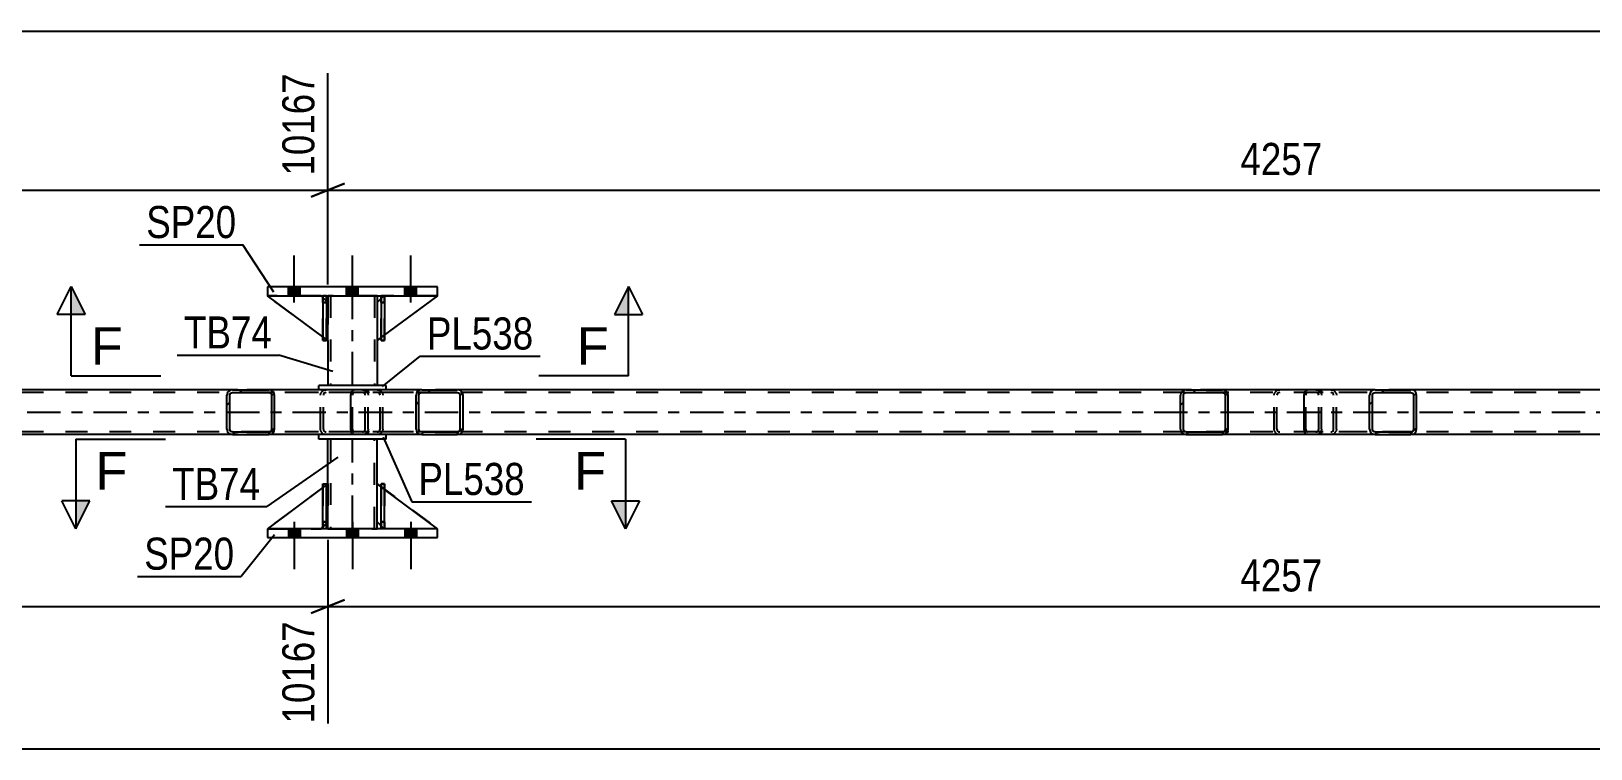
# Model space of a CAD drawing. Header units: millimetres. Extents: x -45 to 796, y -418 to 176.
# Drawn here: x 423.4 to 562.6, y -243.1 to -179.1 of the extents above; entities that cross this region are included whole.
import ezdxf

# ---------------------------------------------------------------- set-up
doc = ezdxf.new("R2010")
doc.units = ezdxf.units.MM
doc.linetypes.add('DXK_LINE_DOT2', pattern=[3.9198, 1.9599, -1.9599])
doc.linetypes.add('DXK_LINE_DOT3', pattern=[5.9187, 2.979, -0.9799, 0.9799, -0.9799])
doc.styles.add('Arial', font='ARIAL.TTF', dxfattribs={"height": 0.2})
doc.styles.add('Arial Narrow', font='ARIALN.TTF', dxfattribs={"height": 0.2})

# ---------------------------------------------------------------- blocks, each defined once
blk = doc.blocks.new('Part-122568648-7003 - 6955')
at = {"linetype": 'Continuous'}
h = blk.add_hatch(dxfattribs=at)
h.set_pattern_fill('', scale=0.7, style=0, pattern_type=0)
h.set_pattern_definition([(45, (445.0896, -211.3742), (-1.57154, 1.57154), [])])
h.paths.add_polyline_path([(445.13, -211.56), (445.09, -211.37), (444.98, -211.22), (444.81, -211.11), (444.62, -211.08), (441.38, -211.08), (441.19, -211.11), (441.02, -211.22), (440.91, -211.37), (440.87, -211.56), (440.87, -214.6), (440.91, -214.78), (441.02, -214.94), (441.19, -215.04), (441.38, -215.08), (444.62, -215.08), (444.81, -215.04), (444.98, -214.94), (445.09, -214.78), (445.13, -214.6)])
h.paths.add_polyline_path([(444.85, -214.69), (444.8, -214.77), (444.72, -214.82), (444.62, -214.84), (441.38, -214.84), (441.28, -214.82), (441.2, -214.77), (441.15, -214.69), (441.13, -214.6), (441.13, -211.56), (441.15, -211.47), (441.2, -211.39), (441.28, -211.34), (441.38, -211.32), (444.62, -211.32), (444.72, -211.34), (444.8, -211.39), (444.85, -211.47), (444.87, -211.56), (444.87, -214.6)])
at = {"color": 2, "linetype": 'Continuous'}
for p, q in [((440.91, -211.37), (440.87, -211.56)), ((440.87, -214.6), (440.87, -211.56)), ((441.13, -211.56), (441.15, -211.47)), ((441.13, -214.6), (441.13, -211.56)), ((441.15, -211.47), (441.2, -211.39)), ((441.38, -211.08), (441.19, -211.11)), ((441.2, -211.39), (441.28, -211.34)), ((441.28, -211.34), (441.38, -211.32)), ((441.38, -211.08), (444.62, -211.08)), ((441.38, -211.32), (444.62, -211.32)), ((452.2, -211.08), (444.62, -211.08)), ((444.81, -211.11), (444.62, -211.08)), ((444.62, -211.32), (444.72, -211.34)), ((444.72, -211.34), (444.8, -211.39)), ((444.8, -211.39), (444.85, -211.47)), ((444.85, -211.47), (444.87, -211.56)), ((444.87, -214.6), (444.87, -211.56)), ((445.13, -211.56), (445.09, -211.37)), ((445.13, -214.6), (445.13, -211.56)), ((440.87, -214.6), (440.91, -214.78)), ((441.15, -214.69), (441.13, -214.6)), ((441.2, -214.77), (441.15, -214.69)), ((441.19, -215.04), (441.38, -215.08)), ((441.28, -214.82), (441.2, -214.77)), ((441.38, -214.84), (441.28, -214.82)), ((441.38, -214.84), (444.62, -214.84)), ((441.38, -215.08), (444.62, -215.08)), ((444.72, -214.82), (444.62, -214.84)), ((444.62, -215.08), (444.81, -215.04)), ((452.2, -215.08), (444.62, -215.08)), ((444.8, -214.77), (444.72, -214.82)), ((444.85, -214.69), (444.8, -214.77)), ((444.87, -214.6), (444.85, -214.69)), ((445.09, -214.78), (445.13, -214.6))]:
    blk.add_line(p, q, dxfattribs=at)
at = {"color": 7, "linetype": 'DXK_LINE_DOT2'}
for p, q in [((444.62, -211.08), (441.38, -211.08)), ((452.97, -211.32), (441.38, -211.32)), ((449.22, -211.56), (449.26, -211.37)), ((449.22, -214.6), (449.22, -211.56)), ((449.5, -211.47), (449.48, -211.56)), ((449.48, -214.6), (449.48, -211.56)), ((449.55, -211.39), (449.5, -211.47)), ((449.54, -211.11), (449.73, -211.08)), ((449.63, -211.34), (449.55, -211.39)), ((449.73, -211.32), (449.63, -211.34)), ((452.97, -211.08), (452.2, -211.08)), ((452.97, -211.08), (453.16, -211.11)), ((453.06, -211.34), (452.97, -211.32)), ((453.15, -211.39), (453.06, -211.34)), ((453.2, -211.47), (453.15, -211.39)), ((453.22, -211.56), (453.2, -211.47)), ((453.22, -214.6), (453.22, -211.56)), ((453.44, -211.37), (453.48, -211.56)), ((453.48, -214.6), (453.48, -211.56)), ((452.97, -214.84), (441.38, -214.84)), ((444.62, -215.08), (441.38, -215.08)), ((449.26, -214.78), (449.22, -214.6)), ((449.48, -214.6), (449.5, -214.69)), ((449.5, -214.69), (449.55, -214.77)), ((449.73, -215.08), (449.54, -215.04)), ((449.55, -214.77), (449.57, -214.78)), ((449.57, -214.78), (449.63, -214.82)), ((449.63, -214.82), (449.73, -214.84)), ((452.97, -215.08), (452.2, -215.08)), ((452.97, -214.84), (453.06, -214.82)), ((453.16, -215.04), (452.97, -215.08)), ((453.06, -214.82), (453.15, -214.77)), ((453.15, -214.77), (453.2, -214.69)), ((453.2, -214.69), (453.22, -214.6)), ((453.48, -214.6), (453.44, -214.78))]:
    blk.add_line(p, q, dxfattribs=at)
at = {"color": 2, "linetype": 'Continuous'}
for centre, start, end in [((441.36, -211.58), 110.7583, 155.68), ((444.64, -211.58), 24.32, 69.2417), ((441.36, -214.58), 204.32, 249.2417), ((444.64, -214.58), 290.7583, 335.68)]:
    blk.add_arc(centre, 0.496, start, end, dxfattribs=at)
at = {"color": 7, "linetype": 'DXK_LINE_DOT2'}
for centre, start, end in [((449.71, -211.58), 110.7583, 155.68), ((452.99, -211.58), 24.32, 69.2417), ((449.71, -214.58), 204.32, 249.2417), ((452.99, -214.58), 290.7583, 335.68)]:
    blk.add_arc(centre, 0.496, start, end, dxfattribs=at)
blk = doc.blocks.new('Part-122568648-7134 - 6955')
at = {"color": 2, "linetype": 'Continuous'}
for p, q in [((459.68, -201.88), (444.48, -201.88)), ((444.48, -201.88), (444.48, -202.68)), ((459.68, -202.68), (459.68, -201.88)), ((444.48, -202.68), (459.68, -202.68))]:
    blk.add_line(p, q, dxfattribs=at)
blk = doc.blocks.new('Bolt-122568648-7006 - 6955')
at = {"linetype": 'Continuous'}
for points in [[(446.36, -202.68), (447.4, -202.68), (447.4, -201.88), (446.36, -201.88)], [(446.36, -202.68), (447.4, -202.68), (447.4, -201.88), (446.36, -201.88)], [(446.36, -202.68), (447.4, -202.68), (447.4, -201.88), (446.36, -201.88)], [(451.56, -202.68), (452.6, -202.68), (452.6, -201.88), (451.56, -201.88)], [(451.56, -202.68), (452.6, -202.68), (452.6, -201.88), (451.56, -201.88)], [(456.76, -202.68), (457.8, -202.68), (457.8, -201.88), (456.76, -201.88)], [(456.76, -202.68), (457.8, -202.68), (457.8, -201.88), (456.76, -201.88)], [(456.76, -202.68), (457.8, -202.68), (457.8, -201.88), (456.76, -201.88)]]:
    blk.add_hatch(color=1, dxfattribs=at).paths.add_polyline_path(points)
at = {"color": 1, "linetype": 'Continuous'}
for p, q in [((446.88, -203.28), (446.88, -199.08)), ((446.88, -203.28), (446.88, -199.08)), ((446.88, -203.28), (446.88, -199.08)), ((452.08, -203.28), (452.08, -199.08)), ((452.08, -203.28), (452.08, -199.08)), ((457.28, -203.28), (457.28, -199.08)), ((457.28, -203.28), (457.28, -199.08)), ((457.28, -203.28), (457.28, -199.08)), ((446.36, -202.68), (446.36, -201.88)), ((446.36, -202.68), (446.36, -201.88)), ((446.36, -202.68), (446.36, -201.88)), ((447.4, -202.68), (447.4, -201.88)), ((447.4, -202.68), (447.4, -201.88)), ((447.4, -202.68), (447.4, -201.88)), ((451.56, -202.68), (451.56, -201.88)), ((451.56, -202.68), (451.56, -201.88)), ((452.6, -202.68), (452.6, -201.88)), ((452.6, -202.68), (452.6, -201.88)), ((456.76, -202.68), (456.76, -201.88)), ((456.76, -202.68), (456.76, -201.88)), ((456.76, -202.68), (456.76, -201.88)), ((457.8, -202.68), (457.8, -201.88)), ((457.8, -202.68), (457.8, -201.88)), ((457.8, -202.68), (457.8, -201.88))]:
    blk.add_line(p, q, dxfattribs=at)
blk = doc.blocks.new('Part-122568648-7135 - 6955')
at = {"color": 2, "linetype": 'Continuous'}
for p, q in [((449.75, -202.68), (449.43, -202.68)), ((449.43, -202.68), (449.43, -206.68)), ((449.75, -202.68), (449.75, -202.68)), ((449.75, -202.68), (449.75, -206.68)), ((449.75, -206.68), (449.43, -206.68))]:
    blk.add_line(p, q, dxfattribs=at)
at = {"color": 7, "linetype": 'DXK_LINE_DOT2'}
for p, q in [((449.43, -203.28), (449.43, -202.68)), ((449.75, -203.28), (449.43, -203.28)), ((449.43, -203.28), (449.43, -206.68)), ((449.75, -203.28), (449.75, -202.68)), ((449.75, -202.68), (449.75, -202.68)), ((449.75, -206.68), (449.75, -203.28))]:
    blk.add_line(p, q, dxfattribs=at)
blk = doc.blocks.new('Bolt-122568648-7007 - 6955')
at = {"linetype": 'Continuous'}
for points in [[(447.4, -223.48), (446.36, -223.48), (446.36, -224.28), (447.4, -224.28)], [(447.4, -223.48), (446.36, -223.48), (446.36, -224.28), (447.4, -224.28)], [(447.4, -223.48), (446.36, -223.48), (446.36, -224.28), (447.4, -224.28)], [(452.6, -223.48), (451.56, -223.48), (451.56, -224.28), (452.6, -224.28)], [(452.6, -223.48), (451.56, -223.48), (451.56, -224.28), (452.6, -224.28)], [(457.8, -223.48), (456.76, -223.48), (456.76, -224.28), (457.8, -224.28)], [(457.8, -223.48), (456.76, -223.48), (456.76, -224.28), (457.8, -224.28)], [(457.8, -223.48), (456.76, -223.48), (456.76, -224.28), (457.8, -224.28)]]:
    blk.add_hatch(color=1, dxfattribs=at).paths.add_polyline_path(points)
at = {"color": 1, "linetype": 'Continuous'}
for p, q in [((446.36, -223.48), (446.36, -224.28)), ((446.36, -223.48), (446.36, -224.28)), ((446.36, -223.48), (446.36, -224.28)), ((446.88, -222.88), (446.88, -227.08)), ((446.88, -222.88), (446.88, -227.08)), ((446.88, -222.88), (446.88, -227.08)), ((447.4, -223.48), (447.4, -224.28)), ((447.4, -223.48), (447.4, -224.28)), ((447.4, -223.48), (447.4, -224.28)), ((451.56, -223.48), (451.56, -224.28)), ((451.56, -223.48), (451.56, -224.28)), ((452.08, -222.88), (452.08, -227.08)), ((452.08, -222.88), (452.08, -227.08)), ((452.6, -223.48), (452.6, -224.28)), ((452.6, -223.48), (452.6, -224.28)), ((456.76, -223.48), (456.76, -224.28)), ((456.76, -223.48), (456.76, -224.28)), ((456.76, -223.48), (456.76, -224.28)), ((457.28, -222.88), (457.28, -227.08)), ((457.28, -222.88), (457.28, -227.08)), ((457.28, -222.88), (457.28, -227.08)), ((457.8, -223.48), (457.8, -224.28)), ((457.8, -223.48), (457.8, -224.28)), ((457.8, -223.48), (457.8, -224.28))]:
    blk.add_line(p, q, dxfattribs=at)
blk = doc.blocks.new('Part-122568648-7023 - 6955')
at = {"color": 2, "linetype": 'Continuous'}
for p, q in [((454.63, -223.48), (454.63, -219.48)), ((454.63, -219.48), (454.95, -219.48)), ((454.95, -223.48), (454.95, -219.48)), ((454.63, -223.48), (454.63, -223.48)), ((454.95, -223.48), (454.63, -223.48))]:
    blk.add_line(p, q, dxfattribs=at)
at = {"color": 7, "linetype": 'DXK_LINE_DOT2'}
for p, q in [((454.63, -219.48), (454.63, -222.88)), ((454.95, -222.88), (454.95, -219.48)), ((454.63, -222.88), (454.63, -223.48)), ((454.63, -222.88), (454.95, -222.88)), ((454.95, -223.48), (454.95, -222.88)), ((454.95, -223.48), (454.95, -223.48))]:
    blk.add_line(p, q, dxfattribs=at)
blk = doc.blocks.new('Part-122568648-7026 - 6955')
at = {"color": 2, "linetype": 'Continuous'}
for p, q in [((449.43, -219.81), (444.48, -223.48)), ((449.88, -219.48), (449.75, -219.57)), ((449.88, -222.88), (449.88, -219.48)), ((449.43, -223.32), (449.28, -223.48)), ((449.88, -222.88), (449.75, -223)), ((449.88, -222.88), (449.88, -222.88))]:
    blk.add_line(p, q, dxfattribs=at)
at = {"color": 7, "linetype": 'DXK_LINE_DOT2'}
for p, q in [((449.75, -219.57), (449.43, -219.81)), ((449.88, -222.88), (449.88, -219.48)), ((444.48, -223.48), (449.28, -223.48)), ((449.88, -222.88), (449.28, -223.48)), ((449.75, -223), (449.43, -223.32))]:
    blk.add_line(p, q, dxfattribs=at)
blk = doc.blocks.new('Part-122568648-7027 - 6955')
at = {"color": 7, "linetype": 'DXK_LINE_DOT2'}
for p, q in [((454.28, -222.88), (454.28, -219.48)), ((454.28, -219.48), (459.68, -223.48)), ((454.88, -223.48), (454.28, -222.88)), ((459.68, -223.48), (454.88, -223.48))]:
    blk.add_line(p, q, dxfattribs=at)
blk = doc.blocks.new('Part-122568648-7028 - 6955')
at = {"color": 2, "linetype": 'Continuous'}
for p, q in [((454.28, -222.88), (454.28, -219.48)), ((454.63, -219.74), (454.28, -219.48)), ((459.68, -223.48), (454.95, -219.98)), ((454.63, -223.23), (454.28, -222.88))]:
    blk.add_line(p, q, dxfattribs=at)
at = {"color": 7, "linetype": 'DXK_LINE_DOT2'}
for p, q in [((454.95, -219.98), (454.63, -219.74)), ((454.88, -223.48), (454.63, -223.23)), ((459.68, -223.48), (454.88, -223.48)), ((459.68, -223.48), (459.68, -223.48)), ((459.68, -223.48), (459.68, -223.48))]:
    blk.add_line(p, q, dxfattribs=at)
blk = doc.blocks.new('Part-122568648-7106 - 6955')
at = {"color": 7, "linetype": 'DXK_LINE_DOT2'}
for p, q in [((718.48, -211.32), (56.08, -211.32)), ((461.44, -211.08), (441.38, -211.08)), ((546.58, -211.08), (526.52, -211.08)), ((718.48, -214.84), (56.08, -214.84)), ((708.37, -215.08), (185.98, -215.08)), ((461.44, -215.08), (441.38, -215.08)), ((546.58, -215.08), (526.52, -215.08))]:
    blk.add_line(p, q, dxfattribs=at)
at = {"color": 2, "linetype": 'Continuous'}
for p, q in [((441.38, -211.08), (376.31, -211.08)), ((526.52, -211.08), (461.44, -211.08)), ((611.65, -211.08), (546.58, -211.08)), ((441.38, -215.08), (376.31, -215.08)), ((526.52, -215.08), (461.44, -215.08)), ((611.65, -215.08), (546.58, -215.08))]:
    blk.add_line(p, q, dxfattribs=at)
at = {"color": 7, "linetype": 'DXK_LINE_DOT3'}
blk.add_line((56.08, -213.08), (718.48, -213.08), dxfattribs=at)
blk = doc.blocks.new('Part-122568648-7187 - 6955')
at = {"color": 2, "linetype": 'Continuous'}
for p, q in [((449.88, -219.48), (449.88, -215.48)), ((454.28, -219.48), (454.28, -215.48)), ((449.88, -223.48), (449.88, -222.88)), ((454.28, -223.48), (454.28, -222.88))]:
    blk.add_line(p, q, dxfattribs=at)
at = {"color": 7, "linetype": 'DXK_LINE_DOT2'}
for p, q in [((454.28, -215.48), (449.88, -215.48)), ((450.12, -215.48), (450.12, -223.48)), ((454.04, -223.48), (454.04, -215.48)), ((449.88, -222.88), (449.88, -219.48)), ((454.28, -222.88), (454.28, -219.48)), ((449.88, -223.48), (454.28, -223.48))]:
    blk.add_line(p, q, dxfattribs=at)
at = {"color": 7, "linetype": 'DXK_LINE_DOT3'}
blk.add_line((452.08, -223.48), (452.08, -215.48), dxfattribs=at)
blk = doc.blocks.new('Part-122568648-7136 - 6955')
at = {"color": 7, "linetype": 'DXK_LINE_DOT2'}
for p, q in [((449.88, -206.68), (444.48, -202.68)), ((444.48, -202.68), (449.28, -202.68)), ((449.28, -202.68), (449.88, -203.28)), ((449.88, -203.28), (449.28, -202.68)), ((449.88, -203.28), (449.88, -206.68)), ((449.88, -203.28), (449.88, -203.28)), ((449.88, -203.28), (449.88, -206.68))]:
    blk.add_line(p, q, dxfattribs=at)
blk = doc.blocks.new('Part-122568648-7217 - 6955')
at = {"linetype": 'Continuous'}
h = blk.add_hatch(dxfattribs=at)
h.set_pattern_fill('', scale=0.7, style=0, pattern_type=0)
h.set_pattern_definition([(45, (461.9075, -211.3742), (-1.57154, 1.57154), [])])
h.paths.add_polyline_path([(461.95, -211.56), (461.91, -211.37), (461.8, -211.22), (461.64, -211.11), (461.44, -211.08), (458.26, -211.08), (458.07, -211.11), (457.9, -211.22), (457.79, -211.37), (457.76, -211.56), (457.76, -214.6), (457.79, -214.78), (457.9, -214.94), (458.07, -215.04), (458.26, -215.08), (461.44, -215.08), (461.64, -215.04), (461.8, -214.94), (461.91, -214.78), (461.95, -214.6)])
h.paths.add_polyline_path([(461.68, -214.69), (461.62, -214.77), (461.54, -214.82), (461.44, -214.84), (458.26, -214.84), (458.16, -214.82), (458.08, -214.77), (458.03, -214.69), (458.01, -214.6), (458.01, -211.56), (458.03, -211.47), (458.08, -211.39), (458.16, -211.34), (458.26, -211.32), (461.44, -211.32), (461.54, -211.34), (461.62, -211.39), (461.68, -211.47), (461.69, -211.56), (461.69, -214.6)])
at = {"color": 2, "linetype": 'Continuous'}
for p, q in [((451.93, -211.56), (451.95, -211.37)), ((451.93, -214.6), (451.93, -211.56)), ((451.95, -211.37), (452.01, -211.22)), ((452.01, -211.22), (452.1, -211.11)), ((452.1, -211.11), (452.2, -211.08)), ((458.26, -211.08), (452.2, -211.08)), ((457.79, -211.37), (457.76, -211.56)), ((457.76, -214.6), (457.76, -211.56)), ((458.01, -211.56), (458.03, -211.47)), ((458.01, -214.6), (458.01, -211.56)), ((458.03, -211.47), (458.08, -211.39)), ((458.26, -211.08), (458.07, -211.11)), ((458.08, -211.39), (458.16, -211.34)), ((458.16, -211.34), (458.26, -211.32)), ((458.26, -211.08), (461.44, -211.08)), ((458.26, -211.32), (461.44, -211.32)), ((461.64, -211.11), (461.44, -211.08)), ((461.44, -211.32), (461.54, -211.34)), ((461.54, -211.34), (461.62, -211.39)), ((461.62, -211.39), (461.68, -211.47)), ((461.68, -211.47), (461.69, -211.56)), ((461.69, -214.6), (461.69, -211.56)), ((461.95, -211.56), (461.91, -211.37)), ((461.95, -214.6), (461.95, -211.56)), ((451.95, -214.78), (451.93, -214.6)), ((452.01, -214.94), (451.95, -214.78)), ((452.1, -215.04), (452.01, -214.94)), ((452.2, -215.08), (452.1, -215.04)), ((458.26, -215.08), (452.2, -215.08)), ((457.76, -214.6), (457.79, -214.78)), ((458.03, -214.69), (458.01, -214.6)), ((458.08, -214.77), (458.03, -214.69)), ((458.07, -215.04), (458.26, -215.08)), ((458.16, -214.82), (458.08, -214.77)), ((458.26, -214.84), (458.16, -214.82)), ((458.26, -214.84), (461.44, -214.84)), ((458.26, -215.08), (461.44, -215.08)), ((461.54, -214.82), (461.44, -214.84)), ((461.44, -215.08), (461.64, -215.04)), ((461.62, -214.77), (461.54, -214.82)), ((461.68, -214.69), (461.62, -214.77)), ((461.69, -214.6), (461.68, -214.69)), ((461.91, -214.78), (461.95, -214.6))]:
    blk.add_line(p, q, dxfattribs=at)
at = {"color": 7, "linetype": 'DXK_LINE_DOT2'}
for p, q in [((452.08, -211.47), (452.07, -211.56)), ((452.07, -214.6), (452.07, -211.56)), ((452.11, -211.39), (452.08, -211.47)), ((452.15, -211.34), (452.11, -211.39)), ((452.2, -211.32), (452.15, -211.34)), ((461.44, -211.32), (452.2, -211.32)), ((453.48, -211.32), (453.48, -211.08)), ((454.29, -211.08), (454.49, -211.11)), ((454.39, -211.34), (454.29, -211.32)), ((454.47, -211.39), (454.39, -211.34)), ((454.53, -211.47), (454.47, -211.39)), ((454.54, -211.56), (454.53, -211.47)), ((454.54, -214.6), (454.54, -211.56)), ((454.76, -211.37), (454.8, -211.56)), ((454.8, -214.6), (454.8, -211.56)), ((461.44, -211.08), (458.26, -211.08)), ((452.07, -214.6), (452.08, -214.69)), ((452.08, -214.69), (452.11, -214.77)), ((452.11, -214.77), (452.15, -214.82)), ((452.15, -214.82), (452.2, -214.84)), ((461.44, -214.84), (452.2, -214.84)), ((453.48, -215.08), (453.48, -214.84)), ((454.29, -214.84), (454.39, -214.82)), ((454.49, -215.04), (454.29, -215.08)), ((454.39, -214.82), (454.47, -214.77)), ((454.47, -214.77), (454.53, -214.69)), ((454.53, -214.69), (454.54, -214.6)), ((454.8, -214.6), (454.76, -214.78)), ((461.44, -215.08), (458.26, -215.08))]:
    blk.add_line(p, q, dxfattribs=at)
for centre, start, end in [((454.31, -211.57), 23.8494, 68.8059), ((454.31, -214.58), 291.1941, 336.1506)]:
    blk.add_arc(centre, 0.492, start, end, dxfattribs=at)
at = {"color": 2, "linetype": 'Continuous'}
for centre, start, end in [((458.24, -211.57), 111.1941, 156.1506), ((461.46, -211.57), 23.8494, 68.8059), ((458.24, -214.58), 203.8494, 248.8059), ((461.46, -214.58), 291.1941, 336.1506)]:
    blk.add_arc(centre, 0.492, start, end, dxfattribs=at)
blk = doc.blocks.new('Part-122568648-7124 - 6955')
at = {"color": 7, "linetype": 'DXK_LINE_DOT2'}
for p, q in [((449.43, -203.28), (449.43, -202.68)), ((449.43, -202.68), (449.43, -202.68)), ((449.43, -202.68), (449.43, -206.68)), ((449.75, -202.68), (449.43, -202.68)), ((449.43, -206.68), (449.43, -203.28)), ((449.43, -203.28), (449.75, -203.28)), ((449.75, -203.28), (449.75, -202.68)), ((449.75, -206.68), (449.75, -202.68)), ((449.75, -203.28), (449.75, -206.68)), ((449.43, -206.68), (449.75, -206.68))]:
    blk.add_line(p, q, dxfattribs=at)
blk = doc.blocks.new('Part-122568648-7129 - 6955')
at = {"color": 2, "linetype": 'Continuous'}
for p, q in [((444.48, -223.48), (444.48, -224.28)), ((459.68, -223.48), (444.48, -223.48)), ((459.68, -224.28), (459.68, -223.48)), ((444.48, -224.28), (459.68, -224.28))]:
    blk.add_line(p, q, dxfattribs=at)
blk = doc.blocks.new('Part-122568648-7137 - 6955')
at = {"color": 2, "linetype": 'Continuous'}
for p, q in [((449.43, -206.35), (444.48, -202.68)), ((449.43, -202.83), (449.28, -202.68)), ((449.88, -203.28), (449.75, -203.15)), ((449.88, -203.28), (449.88, -203.28)), ((449.88, -206.68), (449.88, -203.28)), ((449.75, -206.58), (449.88, -206.68)), ((449.88, -206.68), (449.88, -206.68))]:
    blk.add_line(p, q, dxfattribs=at)
at = {"color": 7, "linetype": 'DXK_LINE_DOT2'}
for p, q in [((449.28, -202.68), (444.48, -202.68)), ((449.28, -202.68), (449.88, -203.28)), ((449.75, -203.15), (449.43, -202.83)), ((449.88, -203.28), (449.88, -206.68)), ((449.75, -206.58), (449.43, -206.35))]:
    blk.add_line(p, q, dxfattribs=at)
blk = doc.blocks.new('Part-122568648-7138 - 6955')
at = {"color": 7, "linetype": 'DXK_LINE_DOT2'}
for p, q in [((454.88, -202.68), (454.28, -203.28)), ((454.28, -206.68), (459.68, -202.68)), ((454.28, -203.28), (454.28, -206.68)), ((459.68, -202.68), (454.88, -202.68))]:
    blk.add_line(p, q, dxfattribs=at)
blk = doc.blocks.new('Part-122568648-7151 - 6955')
at = {"color": 7, "linetype": 'DXK_LINE_DOT2'}
for p, q in [((449.88, -219.48), (444.48, -223.48)), ((449.88, -222.88), (449.88, -219.48)), ((449.88, -219.48), (449.88, -222.88)), ((444.48, -223.48), (449.28, -223.48)), ((449.28, -223.48), (449.88, -222.88)), ((449.88, -222.88), (449.28, -223.48)), ((449.88, -222.88), (449.88, -222.88))]:
    blk.add_line(p, q, dxfattribs=at)
blk = doc.blocks.new('Part-122568648-7153 - 6955')
at = {"linetype": 'Continuous'}
h = blk.add_hatch(dxfattribs=at)
h.set_pattern_fill('', scale=0.7, style=0, pattern_type=0)
h.set_pattern_definition([(45, (547.0417, -211.3742), (-1.57154, 1.57154), [])])
h.paths.add_polyline_path([(547.08, -211.56), (547.04, -211.37), (546.93, -211.22), (546.77, -211.11), (546.58, -211.08), (543.39, -211.08), (543.2, -211.11), (543.04, -211.22), (542.93, -211.37), (542.89, -211.56), (542.89, -214.6), (542.93, -214.78), (543.04, -214.94), (543.2, -215.04), (543.39, -215.08), (546.58, -215.08), (546.77, -215.04), (546.93, -214.94), (547.04, -214.78), (547.08, -214.6)])
h.paths.add_polyline_path([(546.81, -214.69), (546.75, -214.77), (546.67, -214.82), (546.58, -214.84), (543.39, -214.84), (543.3, -214.82), (543.22, -214.77), (543.16, -214.69), (543.14, -214.6), (543.14, -211.56), (543.16, -211.47), (543.22, -211.39), (543.3, -211.34), (543.39, -211.32), (546.58, -211.32), (546.67, -211.34), (546.75, -211.39), (546.81, -211.47), (546.83, -211.56), (546.83, -214.6)])
at = {"color": 2, "linetype": 'Continuous'}
for p, q in [((537.06, -211.56), (537.09, -211.37)), ((537.06, -214.6), (537.06, -211.56)), ((537.09, -211.37), (537.14, -211.22)), ((537.14, -211.22), (537.23, -211.11)), ((537.23, -211.11), (537.34, -211.08)), ((543.39, -211.08), (537.34, -211.08)), ((542.93, -211.37), (542.89, -211.56)), ((542.89, -214.6), (542.89, -211.56)), ((543.14, -211.56), (543.16, -211.47)), ((543.14, -214.6), (543.14, -211.56)), ((543.16, -211.47), (543.22, -211.39)), ((543.39, -211.08), (543.2, -211.11)), ((543.22, -211.39), (543.3, -211.34)), ((543.3, -211.34), (543.39, -211.32)), ((543.39, -211.08), (546.58, -211.08)), ((543.39, -211.32), (546.58, -211.32)), ((546.77, -211.11), (546.58, -211.08)), ((546.58, -211.32), (546.67, -211.34)), ((546.67, -211.34), (546.75, -211.39)), ((546.75, -211.39), (546.81, -211.47)), ((546.81, -211.47), (546.83, -211.56)), ((546.83, -214.6), (546.83, -211.56)), ((547.08, -211.56), (547.04, -211.37)), ((547.08, -214.6), (547.08, -211.56)), ((537.09, -214.78), (537.06, -214.6)), ((537.14, -214.94), (537.09, -214.78)), ((537.23, -215.04), (537.14, -214.94)), ((537.34, -215.08), (537.23, -215.04)), ((543.39, -215.08), (537.34, -215.08)), ((542.89, -214.6), (542.93, -214.78)), ((543.16, -214.69), (543.14, -214.6)), ((543.22, -214.77), (543.16, -214.69)), ((543.2, -215.04), (543.39, -215.08)), ((543.3, -214.82), (543.22, -214.77)), ((543.39, -214.84), (543.3, -214.82)), ((543.39, -214.84), (546.58, -214.84)), ((543.39, -215.08), (546.58, -215.08)), ((546.67, -214.82), (546.58, -214.84)), ((546.58, -215.08), (546.77, -215.04)), ((546.75, -214.77), (546.67, -214.82)), ((546.81, -214.69), (546.75, -214.77)), ((546.83, -214.6), (546.81, -214.69)), ((547.04, -214.78), (547.08, -214.6))]:
    blk.add_line(p, q, dxfattribs=at)
at = {"color": 7, "linetype": 'DXK_LINE_DOT2'}
for p, q in [((537.21, -211.47), (537.2, -211.56)), ((537.2, -214.6), (537.2, -211.56)), ((537.24, -211.39), (537.21, -211.47)), ((537.28, -211.34), (537.24, -211.39)), ((537.34, -211.32), (537.28, -211.34)), ((546.58, -211.32), (537.34, -211.32)), ((538.61, -211.32), (538.61, -211.08)), ((539.43, -211.08), (539.62, -211.11)), ((539.52, -211.34), (539.43, -211.32)), ((539.6, -211.39), (539.52, -211.34)), ((539.66, -211.47), (539.6, -211.39)), ((539.68, -211.56), (539.66, -211.47)), ((539.68, -214.6), (539.68, -211.56)), ((539.89, -211.37), (539.93, -211.56)), ((539.93, -214.6), (539.93, -211.56)), ((546.58, -211.08), (543.39, -211.08)), ((537.2, -214.6), (537.21, -214.69)), ((537.21, -214.69), (537.24, -214.77)), ((537.24, -214.77), (537.28, -214.82)), ((537.28, -214.82), (537.34, -214.84)), ((546.58, -214.84), (537.34, -214.84)), ((538.61, -215.08), (538.61, -214.84)), ((539.43, -214.84), (539.52, -214.82)), ((539.62, -215.04), (539.43, -215.08)), ((539.52, -214.82), (539.6, -214.77)), ((539.6, -214.77), (539.66, -214.69)), ((539.66, -214.69), (539.68, -214.6)), ((539.93, -214.6), (539.89, -214.78)), ((546.58, -215.08), (543.39, -215.08))]:
    blk.add_line(p, q, dxfattribs=at)
for centre, start, end in [((539.44, -211.57), 23.8494, 68.8059), ((539.44, -214.58), 291.1941, 336.1506)]:
    blk.add_arc(centre, 0.492, start, end, dxfattribs=at)
at = {"color": 2, "linetype": 'Continuous'}
for centre, start, end in [((543.38, -211.57), 111.1941, 156.1506), ((546.59, -211.57), 23.8494, 68.8059), ((543.38, -214.58), 203.8494, 248.8059), ((546.59, -214.58), 291.1941, 336.1506)]:
    blk.add_arc(centre, 0.492, start, end, dxfattribs=at)
blk = doc.blocks.new('Part-122568648-7154 - 6955')
at = {"linetype": 'Continuous'}
h = blk.add_hatch(dxfattribs=at)
h.set_pattern_fill('', scale=0.7, style=0, pattern_type=0)
h.set_pattern_definition([(45, (530.2238, -211.3742), (-1.57154, 1.57154), [])])
h.paths.add_polyline_path([(530.26, -211.56), (530.22, -211.37), (530.11, -211.22), (529.95, -211.11), (529.75, -211.08), (526.52, -211.08), (526.32, -211.11), (526.16, -211.22), (526.04, -211.37), (526.01, -211.56), (526.01, -214.6), (526.04, -214.78), (526.16, -214.94), (526.32, -215.04), (526.52, -215.08), (529.75, -215.08), (529.95, -215.04), (530.11, -214.94), (530.22, -214.78), (530.26, -214.6)])
h.paths.add_polyline_path([(529.99, -214.69), (529.93, -214.77), (529.85, -214.82), (529.75, -214.84), (526.52, -214.84), (526.42, -214.82), (526.34, -214.77), (526.28, -214.69), (526.26, -214.6), (526.26, -211.56), (526.28, -211.47), (526.34, -211.39), (526.42, -211.34), (526.52, -211.32), (529.75, -211.32), (529.85, -211.34), (529.93, -211.39), (529.99, -211.47), (530.01, -211.56), (530.01, -214.6)])
at = {"color": 2, "linetype": 'Continuous'}
for p, q in [((526.04, -211.37), (526.01, -211.56)), ((526.01, -214.6), (526.01, -211.56)), ((526.26, -211.56), (526.28, -211.47)), ((526.26, -214.6), (526.26, -211.56)), ((526.28, -211.47), (526.34, -211.39)), ((526.52, -211.08), (526.32, -211.11)), ((526.34, -211.39), (526.42, -211.34)), ((526.42, -211.34), (526.52, -211.32)), ((526.52, -211.08), (529.75, -211.08)), ((526.52, -211.32), (529.75, -211.32)), ((537.34, -211.08), (529.75, -211.08)), ((529.95, -211.11), (529.75, -211.08)), ((529.75, -211.32), (529.85, -211.34)), ((529.85, -211.34), (529.93, -211.39)), ((529.93, -211.39), (529.99, -211.47)), ((529.99, -211.47), (530.01, -211.56)), ((530.01, -214.6), (530.01, -211.56)), ((530.26, -211.56), (530.22, -211.37)), ((530.26, -214.6), (530.26, -211.56)), ((526.01, -214.6), (526.04, -214.78)), ((526.28, -214.69), (526.26, -214.6)), ((526.34, -214.77), (526.28, -214.69)), ((526.32, -215.04), (526.52, -215.08)), ((526.42, -214.82), (526.34, -214.77)), ((526.52, -214.84), (526.42, -214.82)), ((526.52, -214.84), (529.75, -214.84)), ((526.52, -215.08), (529.75, -215.08)), ((529.85, -214.82), (529.75, -214.84)), ((529.75, -215.08), (529.95, -215.04)), ((537.34, -215.08), (529.75, -215.08)), ((529.93, -214.77), (529.85, -214.82)), ((529.99, -214.69), (529.93, -214.77)), ((530.01, -214.6), (529.99, -214.69)), ((530.22, -214.78), (530.26, -214.6))]:
    blk.add_line(p, q, dxfattribs=at)
at = {"color": 7, "linetype": 'DXK_LINE_DOT2'}
for p, q in [((529.75, -211.08), (526.52, -211.08)), ((538.1, -211.32), (526.52, -211.32)), ((534.36, -211.56), (534.39, -211.37)), ((534.36, -214.6), (534.36, -211.56)), ((534.63, -211.47), (534.61, -211.56)), ((534.61, -214.6), (534.61, -211.56)), ((534.69, -211.39), (534.63, -211.47)), ((534.67, -211.11), (534.87, -211.08)), ((534.77, -211.34), (534.69, -211.39)), ((534.87, -211.32), (534.77, -211.34)), ((538.1, -211.08), (537.34, -211.08)), ((538.1, -211.08), (538.3, -211.11)), ((538.2, -211.34), (538.1, -211.32)), ((538.28, -211.39), (538.2, -211.34)), ((538.34, -211.47), (538.28, -211.39)), ((538.36, -211.56), (538.34, -211.47)), ((538.36, -214.6), (538.36, -211.56)), ((538.57, -211.37), (538.61, -211.56)), ((538.61, -214.6), (538.61, -211.56)), ((538.1, -214.84), (526.52, -214.84)), ((529.75, -215.08), (526.52, -215.08)), ((534.39, -214.78), (534.36, -214.6)), ((534.61, -214.6), (534.63, -214.69)), ((534.63, -214.69), (534.69, -214.77)), ((534.87, -215.08), (534.67, -215.04)), ((534.69, -214.77), (534.71, -214.78)), ((534.71, -214.78), (534.77, -214.82)), ((534.77, -214.82), (534.87, -214.84)), ((538.1, -215.08), (537.34, -215.08)), ((538.1, -214.84), (538.2, -214.82)), ((538.3, -215.04), (538.1, -215.08)), ((538.2, -214.82), (538.28, -214.77)), ((538.28, -214.77), (538.34, -214.69)), ((538.34, -214.69), (538.36, -214.6)), ((538.61, -214.6), (538.57, -214.78))]:
    blk.add_line(p, q, dxfattribs=at)
at = {"color": 2, "linetype": 'Continuous'}
for centre, start, end in [((526.5, -211.58), 110.7583, 155.68), ((529.77, -211.58), 24.32, 69.2417), ((526.5, -214.58), 204.32, 249.2417), ((529.77, -214.58), 290.7583, 335.68)]:
    blk.add_arc(centre, 0.496, start, end, dxfattribs=at)
at = {"color": 7, "linetype": 'DXK_LINE_DOT2'}
for centre, start, end in [((534.85, -211.58), 110.7583, 155.68), ((538.12, -211.58), 24.32, 69.2417), ((534.85, -214.58), 204.32, 249.2417), ((538.12, -214.58), 290.7583, 335.68)]:
    blk.add_arc(centre, 0.496, start, end, dxfattribs=at)
blk = doc.blocks.new('Part-122568648-7165 - 6955')
at = {"color": 7, "linetype": 'DXK_LINE_DOT2'}
for p, q in [((454.95, -219.48), (454.63, -219.48)), ((454.63, -222.88), (454.63, -219.48)), ((454.63, -219.48), (454.63, -223.48)), ((454.95, -219.48), (454.95, -222.88)), ((454.95, -223.48), (454.95, -219.48)), ((454.95, -222.88), (454.63, -222.88)), ((454.63, -223.48), (454.63, -222.88)), ((454.95, -223.48), (454.63, -223.48)), ((454.95, -222.88), (454.95, -223.48)), ((454.95, -223.48), (454.95, -223.48))]:
    blk.add_line(p, q, dxfattribs=at)
blk = doc.blocks.new('Part-122568648-7177 - 6955')
at = {"color": 2, "linetype": 'Continuous'}
for p, q in [((455.08, -210.68), (449.08, -210.68)), ((449.08, -211.08), (449.08, -210.68)), ((455.08, -211.08), (455.08, -210.68))]:
    blk.add_line(p, q, dxfattribs=at)
at = {"color": 7, "linetype": 'DXK_LINE_DOT2'}
blk.add_line((455.08, -211.08), (449.08, -211.08), dxfattribs=at)
blk = doc.blocks.new('Part-122568648-7182 - 6955')
at = {"color": 2, "linetype": 'Continuous'}
for p, q in [((449.08, -215.48), (449.08, -215.08)), ((455.08, -215.48), (449.08, -215.48)), ((455.08, -215.48), (455.08, -215.08))]:
    blk.add_line(p, q, dxfattribs=at)
at = {"color": 7, "linetype": 'DXK_LINE_DOT2'}
blk.add_line((455.08, -215.08), (449.08, -215.08), dxfattribs=at)
blk = doc.blocks.new('Part-122568648-7188 - 6955')
at = {"color": 2, "linetype": 'Continuous'}
for p, q in [((454.95, -202.68), (454.63, -202.68)), ((454.63, -202.68), (454.63, -206.68)), ((454.95, -202.68), (454.95, -202.68)), ((454.95, -202.68), (454.95, -206.68)), ((454.95, -206.68), (454.63, -206.68))]:
    blk.add_line(p, q, dxfattribs=at)
at = {"color": 7, "linetype": 'DXK_LINE_DOT2'}
for p, q in [((454.63, -203.28), (454.63, -202.68)), ((454.95, -203.28), (454.63, -203.28)), ((454.63, -203.28), (454.63, -206.68)), ((454.95, -203.28), (454.95, -202.68)), ((454.95, -202.68), (454.95, -202.68)), ((454.95, -206.68), (454.95, -203.28))]:
    blk.add_line(p, q, dxfattribs=at)
blk = doc.blocks.new('Part-122568648-7190 - 6955')
at = {"color": 2, "linetype": 'Continuous'}
for p, q in [((449.43, -223.48), (449.43, -219.48)), ((449.43, -219.48), (449.75, -219.48)), ((449.75, -223.48), (449.75, -219.48)), ((449.43, -223.48), (449.43, -223.48)), ((449.75, -223.48), (449.43, -223.48))]:
    blk.add_line(p, q, dxfattribs=at)
at = {"color": 7, "linetype": 'DXK_LINE_DOT2'}
for p, q in [((449.43, -219.48), (449.43, -222.88)), ((449.75, -222.88), (449.75, -219.48)), ((449.43, -222.88), (449.43, -223.48)), ((449.43, -222.88), (449.75, -222.88)), ((449.75, -223.48), (449.75, -222.88)), ((449.75, -223.48), (449.75, -223.48))]:
    blk.add_line(p, q, dxfattribs=at)
blk = doc.blocks.new('Part-122568648-7193 - 6955')
at = {"color": 7, "linetype": 'DXK_LINE_DOT2'}
for p, q in [((454.63, -203.28), (454.63, -202.68)), ((454.63, -202.68), (454.63, -202.68)), ((454.63, -202.68), (454.63, -206.68)), ((454.95, -202.68), (454.63, -202.68)), ((454.63, -206.68), (454.63, -203.28)), ((454.63, -203.28), (454.95, -203.28)), ((454.95, -203.28), (454.95, -202.68)), ((454.95, -206.68), (454.95, -202.68)), ((454.95, -203.28), (454.95, -206.68)), ((454.63, -206.68), (454.95, -206.68))]:
    blk.add_line(p, q, dxfattribs=at)
blk = doc.blocks.new('Part-122568648-7224 - 6955')
at = {"color": 2, "linetype": 'Continuous'}
for p, q in [((454.63, -202.92), (454.28, -203.28)), ((454.28, -203.28), (454.28, -206.68)), ((459.68, -202.68), (454.95, -206.18)), ((454.63, -206.42), (454.28, -206.68))]:
    blk.add_line(p, q, dxfattribs=at)
at = {"color": 7, "linetype": 'DXK_LINE_DOT2'}
for p, q in [((454.88, -202.68), (454.63, -202.92)), ((459.68, -202.68), (454.88, -202.68)), ((454.95, -206.18), (454.63, -206.42))]:
    blk.add_line(p, q, dxfattribs=at)
blk = doc.blocks.new('Part-122568648-7226 - 6955')
at = {"color": 7, "linetype": 'DXK_LINE_DOT2'}
for p, q in [((449.43, -219.48), (449.75, -219.48)), ((449.43, -222.88), (449.43, -219.48)), ((449.43, -219.48), (449.43, -223.48)), ((449.75, -219.48), (449.75, -222.88)), ((449.75, -223.48), (449.75, -219.57)), ((449.75, -222.88), (449.43, -222.88)), ((449.43, -223.48), (449.43, -222.88)), ((449.75, -223.48), (449.43, -223.48)), ((449.75, -222.88), (449.75, -223.48)), ((449.75, -223.48), (449.75, -223.48))]:
    blk.add_line(p, q, dxfattribs=at)
blk = doc.blocks.new('Part-122568648-7232 - 6955')
at = {"color": 2, "linetype": 'Continuous'}
for p, q in [((449.88, -202.68), (449.88, -203.28)), ((454.28, -202.68), (454.28, -203.28)), ((449.88, -206.68), (449.88, -210.68)), ((454.28, -206.68), (454.28, -210.68))]:
    blk.add_line(p, q, dxfattribs=at)
at = {"color": 7, "linetype": 'DXK_LINE_DOT2'}
for p, q in [((454.28, -202.68), (449.88, -202.68)), ((449.88, -203.28), (449.88, -206.68)), ((450.12, -202.68), (450.12, -210.68)), ((454.04, -202.68), (454.04, -210.68)), ((454.28, -203.28), (454.28, -206.68)), ((454.28, -210.68), (449.88, -210.68))]:
    blk.add_line(p, q, dxfattribs=at)
at = {"color": 7, "linetype": 'DXK_LINE_DOT3'}
blk.add_line((452.08, -210.68), (452.08, -202.68), dxfattribs=at)
blk = doc.blocks.new('StraightDimension-122568648-7291 - 6955')
at = {"color": 7, "linetype": 'Continuous'}
blk.add_line((45.22, -243.13), (729.34, -243.13), dxfattribs=at)
blk = doc.blocks.new('StraightDimension-122568648-7307 - 6955')
at = {"color": 7, "linetype": 'Continuous'}
for p, q in [((449.88, -224.48), (449.88, -240.87)), ((620.15, -224.48), (620.15, -240.87)), ((451.38, -229.83), (448.38, -231.03)), ((449.88, -230.43), (620.15, -230.43)), ((618.65, -231.03), (621.65, -229.83))]:
    blk.add_line(p, q, dxfattribs=at)
at = {"color": 0}
blk.add_wipeout([(539.27, -229.68), (539.27, -225.48), (530.76, -225.48), (530.76, -229.68)], dxfattribs=at)
at = {"color": 3, "style": 'Arial Narrow'}
blk.add_text('4257', height=2.863, dxfattribs=at).set_placement((531.36, -229.08))
at = {"color": 0, "linetype": 'Continuous'}
blk.add_wipeout([(619.55, -231.13), (615.35, -231.13), (615.35, -241.47), (619.55, -241.47)], dxfattribs=at)
at = {"color": 3, "linetype": 'Continuous', "style": 'Arial Narrow'}
blk.add_text('14423', height=2.863, rotation=90.0002, dxfattribs=at).set_placement((618.95, -240.87))
blk = doc.blocks.new('StraightDimension-122568648-7313 - 6955')
at = {"color": 7, "linetype": 'Continuous'}
for p, q in [((449.88, -224.48), (449.88, -240.87)), ((194.47, -230.43), (449.88, -230.43)), ((448.38, -231.03), (451.38, -229.83))]:
    blk.add_line(p, q, dxfattribs=at)
at = {"color": 0, "linetype": 'Continuous'}
blk.add_wipeout([(449.28, -231.13), (445.08, -231.13), (445.08, -241.47), (449.28, -241.47)], dxfattribs=at)
at = {"color": 3, "linetype": 'Continuous', "style": 'Arial Narrow'}
blk.add_text('10167', height=2.863, rotation=90.0002, dxfattribs=at).set_placement((448.68, -240.87))
blk = doc.blocks.new('StraightDimension-122568648-7356 - 6955')
at = {"color": 7, "linetype": 'Continuous'}
for p, q in [((449.88, -201.68), (449.88, -182.81)), ((194.47, -193.25), (449.88, -193.25)), ((448.38, -193.85), (451.38, -192.65))]:
    blk.add_line(p, q, dxfattribs=at)
at = {"color": 0, "linetype": 'Continuous'}
blk.add_wipeout([(449.28, -182.21), (445.08, -182.21), (445.08, -192.55), (449.28, -192.55)], dxfattribs=at)
at = {"color": 3, "linetype": 'Continuous', "style": 'Arial Narrow'}
blk.add_text('10167', height=2.863, rotation=90.0002, dxfattribs=at).set_placement((448.68, -191.95))
blk = doc.blocks.new('StraightDimension-122568648-7361 - 6955')
at = {"color": 7, "linetype": 'Continuous'}
for p, q in [((449.88, -201.68), (449.88, -182.81)), ((620.15, -201.68), (620.15, -182.81)), ((451.38, -192.65), (448.38, -193.85)), ((449.88, -193.25), (620.15, -193.25)), ((618.65, -193.85), (621.65, -192.65))]:
    blk.add_line(p, q, dxfattribs=at)
at = {"color": 0}
blk.add_wipeout([(539.27, -192.5), (539.27, -188.3), (530.76, -188.3), (530.76, -192.5)], dxfattribs=at)
at = {"color": 3, "style": 'Arial Narrow'}
blk.add_text('4257', height=2.863, dxfattribs=at).set_placement((531.36, -191.9))
at = {"color": 0, "linetype": 'Continuous'}
blk.add_wipeout([(619.55, -182.21), (615.35, -182.21), (615.35, -192.55), (619.55, -192.55)], dxfattribs=at)
at = {"color": 3, "linetype": 'Continuous', "style": 'Arial Narrow'}
blk.add_text('14423', height=2.863, rotation=90.0002, dxfattribs=at).set_placement((618.95, -191.95))
blk = doc.blocks.new('StraightDimension-122568648-7381 - 6955')
at = {"color": 7, "linetype": 'Continuous'}
blk.add_line((45.86, -179.06), (728.7, -179.06), dxfattribs=at)
blk = doc.blocks.new('Mark-122568648-7130 - 6955')
at = {"color": 0}
blk.add_wipeout([(441.7, -197.53), (441.7, -194.53), (433.67, -194.53), (433.67, -197.53)], dxfattribs=at)
blk.add_wipeout([(441.7, -197.53), (441.7, -194.53), (433.67, -194.53), (433.67, -197.53)], dxfattribs=at)
at = {"color": 30, "linetype": 'Continuous'}
for p in [(433.07, -198.13), (445.05, -202.35)]:
    blk.add_line(p, (442.3, -198.13), dxfattribs=at)
at = {"color": 3, "style": 'Arial Narrow'}
blk.add_text('SP20', height=2.863, dxfattribs=at).set_placement((433.67, -197.53))
blk = doc.blocks.new('Mark-122568648-7125 - 6955')
at = {"color": 0}
blk.add_wipeout([(441.53, -227.14), (441.53, -224.14), (433.49, -224.14), (433.49, -227.14)], dxfattribs=at)
blk.add_wipeout([(441.53, -227.14), (441.53, -224.14), (433.49, -224.14), (433.49, -227.14)], dxfattribs=at)
at = {"color": 30, "linetype": 'Continuous'}
for p in [(445.12, -224.04), (432.89, -227.74)]:
    blk.add_line(p, (442.13, -227.74), dxfattribs=at)
at = {"color": 3, "style": 'Arial Narrow'}
blk.add_text('SP20', height=2.863, dxfattribs=at).set_placement((433.49, -227.14))
blk = doc.blocks.new('Mark-122568648-7173 - 6955')
at = {"color": 0}
blk.add_wipeout([(468.24, -207.48), (468.24, -204.48), (458.73, -204.48), (458.73, -207.48)], dxfattribs=at)
blk.add_wipeout([(468.24, -207.48), (468.24, -204.48), (458.73, -204.48), (458.73, -207.48)], dxfattribs=at)
at = {"color": 30, "linetype": 'Continuous'}
for p, q in [((454.77, -210.77), (458.13, -208.08)), ((458.13, -208.08), (468.84, -208.08))]:
    blk.add_line(p, q, dxfattribs=at)
at = {"color": 3, "style": 'Arial Narrow'}
blk.add_text('PL538', height=2.863, dxfattribs=at).set_placement((458.73, -207.48))
blk = doc.blocks.new('Mark-122568648-7178 - 6955')
at = {"color": 0}
blk.add_wipeout([(467.47, -220.47), (467.47, -217.47), (457.97, -217.47), (457.97, -220.47)], dxfattribs=at)
blk.add_wipeout([(467.47, -220.47), (467.47, -217.47), (457.97, -217.47), (457.97, -220.47)], dxfattribs=at)
at = {"color": 30, "linetype": 'Continuous'}
for p, q in [((454.81, -215.32), (457.37, -221.07)), ((457.37, -221.07), (468.07, -221.07))]:
    blk.add_line(p, q, dxfattribs=at)
at = {"color": 3, "style": 'Arial Narrow'}
blk.add_text('PL538', height=2.863, dxfattribs=at).set_placement((457.97, -220.47))
blk = doc.blocks.new('Mark-122568648-7183 - 6955')
at = {"color": 0}
blk.add_wipeout([(443.84, -220.91), (443.84, -217.91), (435.99, -217.91), (435.99, -220.91)], dxfattribs=at)
blk.add_wipeout([(443.84, -220.91), (443.84, -217.91), (435.99, -217.91), (435.99, -220.91)], dxfattribs=at)
at = {"color": 30, "linetype": 'Continuous'}
for p in [(450.77, -217.09), (435.39, -221.51)]:
    blk.add_line(p, (444.44, -221.51), dxfattribs=at)
at = {"color": 3, "style": 'Arial Narrow'}
blk.add_text('TB74', height=2.863, dxfattribs=at).set_placement((435.99, -220.91))
blk = doc.blocks.new('Mark-122568648-7228 - 6955')
at = {"color": 0}
blk.add_wipeout([(444.9, -207.39), (444.9, -204.39), (437.04, -204.39), (437.04, -207.39)], dxfattribs=at)
blk.add_wipeout([(444.9, -207.39), (444.9, -204.39), (437.04, -204.39), (437.04, -207.39)], dxfattribs=at)
at = {"color": 30, "linetype": 'Continuous'}
for p in [(436.44, -207.99), (450.33, -209.43)]:
    blk.add_line(p, (445.5, -207.99), dxfattribs=at)
at = {"color": 3, "style": 'Arial Narrow'}
blk.add_text('TB74', height=2.863, dxfattribs=at).set_placement((437.04, -207.39))
blk = doc.blocks.new('SectionMark-122568648-7401 - 6955')
at = {"linetype": 'Continuous'}
for points in [[(427.39, -220.98), (428.64, -220.98), (427.39, -223.48)], [(475.22, -220.98), (476.47, -220.98), (476.47, -223.48)]]:
    blk.add_hatch(color=6, dxfattribs=at).paths.add_polyline_path(points)
at = {"color": 6, "linetype": 'Continuous'}
for p, q in [((427.39, -215.48), (435.39, -215.48)), ((427.39, -215.48), (427.39, -223.48)), ((476.47, -215.48), (468.47, -215.48)), ((476.47, -215.48), (476.47, -223.48)), ((427.39, -223.48), (426.14, -220.98)), ((428.64, -220.98), (426.14, -220.98)), ((427.39, -223.48), (428.64, -220.98)), ((475.22, -220.98), (477.72, -220.98)), ((476.47, -223.48), (475.22, -220.98)), ((477.72, -220.98), (476.47, -223.48))]:
    blk.add_line(p, q, dxfattribs=at)
at = {"color": 0, "linetype": 'Continuous'}
for points in [[(431.99, -219.98), (431.99, -216.48), (429.14, -216.48), (429.14, -219.98)], [(474.72, -219.98), (474.72, -216.48), (471.87, -216.48), (471.87, -219.98)]]:
    blk.add_wipeout(points, dxfattribs=at)
at = {"color": 3, "linetype": 'Continuous', "style": 'Arial'}
for p in [(429.14, -219.98), (471.87, -219.98)]:
    blk.add_text('F', height=3.34, dxfattribs=at).set_placement(p)
blk = doc.blocks.new('SectionMark-122568648-7403 - 6955')
at = {"linetype": 'Continuous'}
for points in [[(428.23, -204.34), (426.98, -204.34), (426.98, -201.84)], [(476.71, -204.34), (475.46, -204.34), (476.71, -201.84)]]:
    blk.add_hatch(color=6, dxfattribs=at).paths.add_polyline_path(points)
at = {"color": 6, "linetype": 'Continuous'}
for p, q in [((425.73, -204.34), (426.98, -201.84)), ((426.98, -209.84), (426.98, -201.84)), ((426.98, -201.84), (428.23, -204.34)), ((476.71, -201.84), (475.46, -204.34)), ((476.71, -209.84), (476.71, -201.84)), ((476.71, -201.84), (477.96, -204.34)), ((428.23, -204.34), (425.73, -204.34)), ((475.46, -204.34), (477.96, -204.34)), ((426.98, -209.84), (434.98, -209.84)), ((476.71, -209.84), (468.71, -209.84))]:
    blk.add_line(p, q, dxfattribs=at)
at = {"color": 0, "linetype": 'Continuous'}
for points in [[(431.58, -208.84), (431.58, -205.34), (428.73, -205.34), (428.73, -208.84)], [(474.96, -208.84), (474.96, -205.34), (472.11, -205.34), (472.11, -208.84)]]:
    blk.add_wipeout(points, dxfattribs=at)
at = {"color": 3, "linetype": 'Continuous', "style": 'Arial'}
for p in [(428.73, -208.84), (472.11, -208.84)]:
    blk.add_text('F', height=3.34, dxfattribs=at).set_placement(p)

msp = doc.modelspace()

# ---------------------------------------------------------------- block references
for name in ['Bolt-122568648-7006 - 6955', 'Part-122568648-7134 - 6955', 'Part-122568648-7136 - 6955', 'Part-122568648-7137 - 6955', 'Part-122568648-7135 - 6955', 'Part-122568648-7124 - 6955', 'Part-122568648-7232 - 6955', 'Part-122568648-7138 - 6955', 'Part-122568648-7224 - 6955', 'Part-122568648-7188 - 6955', 'Part-122568648-7193 - 6955', 'Part-122568648-7106 - 6955', 'Part-122568648-7003 - 6955', 'Part-122568648-7177 - 6955', 'Part-122568648-7217 - 6955', 'Part-122568648-7154 - 6955', 'Part-122568648-7153 - 6955', 'Part-122568648-7182 - 6955', 'Part-122568648-7187 - 6955', 'Part-122568648-7026 - 6955', 'Part-122568648-7151 - 6955', 'Part-122568648-7190 - 6955', 'Part-122568648-7226 - 6955', 'Part-122568648-7027 - 6955', 'Part-122568648-7028 - 6955', 'Part-122568648-7023 - 6955', 'Part-122568648-7165 - 6955', 'Part-122568648-7129 - 6955', 'Bolt-122568648-7007 - 6955']:
    msp.add_blockref(name, (0, 0))

# ---------------------------------------------------------------- next in the draw order: block references
for name in ['StraightDimension-122568648-7356 - 6955', 'StraightDimension-122568648-7291 - 6955']:
    msp.add_blockref(name, (0, 0))

# ---------------------------------------------------------------- next in the draw order: block references
for name in ['StraightDimension-122568648-7361 - 6955', 'Mark-122568648-7178 - 6955', 'Mark-122568648-7183 - 6955', 'StraightDimension-122568648-7307 - 6955']:
    msp.add_blockref(name, (0, 0))

# ---------------------------------------------------------------- next in the draw order: block references
for name in ['StraightDimension-122568648-7381 - 6955', 'StraightDimension-122568648-7313 - 6955']:
    msp.add_blockref(name, (0, 0))

# ---------------------------------------------------------------- next in the draw order: block references
for name in ['Mark-122568648-7130 - 6955', 'Mark-122568648-7228 - 6955', 'Mark-122568648-7173 - 6955', 'Mark-122568648-7125 - 6955']:
    msp.add_blockref(name, (0, 0))

# ---------------------------------------------------------------- next in the draw order: block references
for name in ['SectionMark-122568648-7403 - 6955', 'SectionMark-122568648-7401 - 6955']:
    msp.add_blockref(name, (0, 0))

doc.saveas('drawing.dxf')
